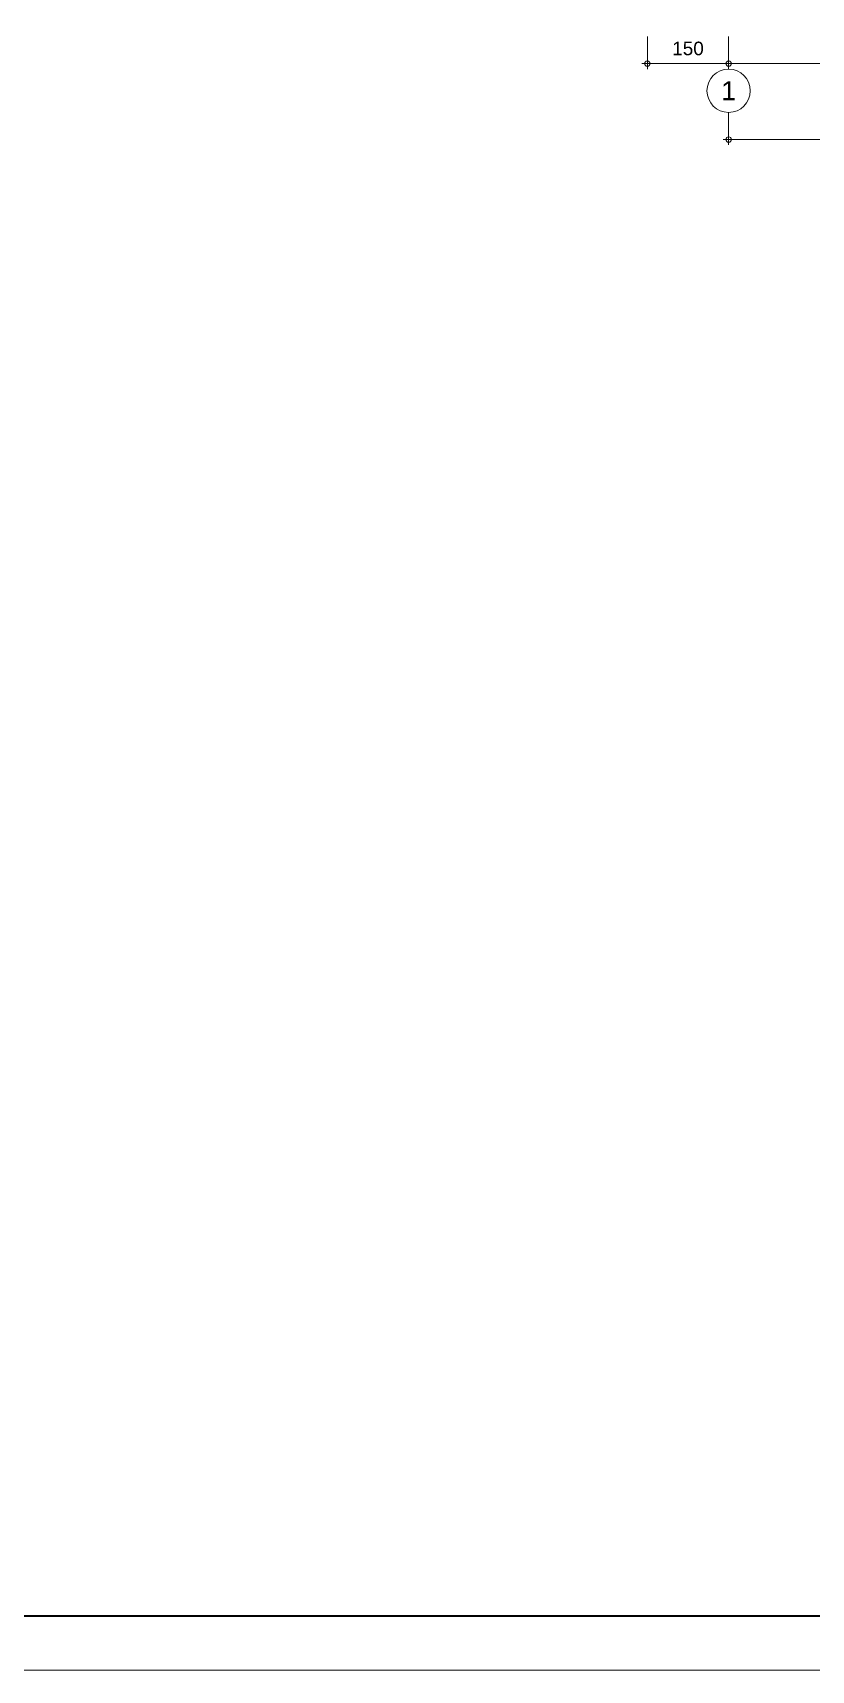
# Model space of a CAD drawing. Header units: millimetres. Extents: x -11 to 1625, y -267 to 180.
# Drawn here: x 1164.89 to 1179.26, y 118 to 148.2 of the extents above; entities that cross this region are included whole.
import ezdxf
from ezdxf.enums import TextEntityAlignment as Align

# ---------------------------------------------------------------- set-up
doc = ezdxf.new("R2010")
doc.units = ezdxf.units.MM
for name, color, linetype, lineweight in [('GRS KOP', 1, 'Continuous', 35), ('kop', 7, 'Continuous', 20), ('not', 7, 'Continuous', 20), ('u', 6, 'Continuous', 20)]:
    doc.layers.add(name, color=color, linetype=linetype, lineweight=lineweight)
doc.styles.add('BARU', font='complex.shx')
doc.styles.add('S', font='SIMPLEX', dxfattribs={"width": 1.1})
doc.styles.get("Standard").update_dxf_attribs({"font": 'ARIALUNI.TTF'})
doc.dimstyles.new('SK100', dxfattribs={"dimtxt": 0.25, "dimasz": 0.1, "dimexe": 0.1, "dimexo": 0, "dimgap": 0.15, "dimtad": 1, "dimdec": 0, "dimlfac": 100, "dimzin": 12, "dimdsep": 46, "dimtxsty": 'Standard', "dimblk": 'BULAT', "dimcen": 0.1, "dimclrd": 256, "dimclre": 256, "dimclrt": 256, "dimadec": 0, "dimazin": 3, "dimtfac": 1, "dimtdec": 0, "dimtofl": 0, "dimtmove": 0, "dimatfit": 3, "dimldrblk": 'BULAT', "dimfxl": 0, "dimtolj": 1, "dimtzin": 0, "dimlwd": -1, "dimlwe": -1, "dimarcsym": 0})

# ---------------------------------------------------------------- blocks, each defined once
blk = doc.blocks.new('BULAT')
for p, q in [((-1, 0), (1, 0)), ((0, -1), (0, 1))]:
    blk.add_line(p, q)
blk.add_circle((0, 0), 0.5)
blk = doc.blocks.new('*D1502')
at = {"layer": 'Defpoints', "color": 0, "ltscale": 0.15}
for p in [(1177.737, 148.129), (1182.237, 148.129), (1182.237, 147.629)]:
    blk.add_point(p, dxfattribs=at)
at = {"layer": 'u', "ltscale": 0.15}
for p, q in [((1177.737, 148.129), (1177.737, 147.529)), ((1182.237, 148.129), (1182.237, 147.529)), ((1177.837, 147.629), (1182.137, 147.629))]:
    blk.add_line(p, q, dxfattribs=at)
at = {"layer": 'u', "ltscale": 0.15, "xscale": 0.1, "yscale": 0.1, "zscale": 0.1, "rotation": 180}
blk.add_blockref('BULAT', (1177.737, 147.629), dxfattribs=at)
at = {"layer": 'u', "ltscale": 0.15, "xscale": 0.1, "yscale": 0.1, "zscale": 0.1}
blk.add_blockref('BULAT', (1182.237, 147.629), dxfattribs=at)
at = {"layer": 'u', "ltscale": 0.15, "insert": (1179.987, 147.907), "char_height": 0.25, "attachment_point": 5}
blk.add_mtext('\\A1;450', dxfattribs=at)
blk = doc.blocks.new('*D1505')
at = {"layer": 'Defpoints', "color": 0, "ltscale": 0.15}
for p in [(1177.737, 146.729), (1188.737, 146.729), (1188.737, 146.229)]:
    blk.add_point(p, dxfattribs=at)
at = {"layer": 'u', "ltscale": 0.15}
for p, q in [((1177.737, 146.729), (1177.737, 146.129)), ((1188.737, 146.729), (1188.737, 146.129)), ((1177.837, 146.229), (1188.637, 146.229))]:
    blk.add_line(p, q, dxfattribs=at)
at = {"layer": 'u', "ltscale": 0.15, "xscale": 0.1, "yscale": 0.1, "zscale": 0.1, "rotation": 180}
blk.add_blockref('BULAT', (1177.737, 146.229), dxfattribs=at)
at = {"layer": 'u', "ltscale": 0.15, "xscale": 0.1, "yscale": 0.1, "zscale": 0.1}
blk.add_blockref('BULAT', (1188.737, 146.229), dxfattribs=at)
at = {"layer": 'u', "ltscale": 0.15, "insert": (1183.237, 146.507), "char_height": 0.25, "attachment_point": 5}
blk.add_mtext('\\A1;1100', dxfattribs=at)
blk = doc.blocks.new('NAV')
blk.add_circle((0, -0.4), 0.4)
at = {"style": 'S', "width": 0.75, "flags": 4}
blk.add_attdef('AV', text='', height=0.3, dxfattribs=at).set_placement((0, -0.4), align=Align.MIDDLE)
blk = doc.blocks.new('kop')
at = {"layer": 'GRS KOP'}
blk.add_lwpolyline([(1, 54), (83, 54), (83, 1), (1, 1)], close=True, dxfattribs=at)
at = {"layer": 'kop', "color": 7}
blk.add_line((0, 0), (84, 0), dxfattribs=at)
at = {"layer": 'kop', "style": 'BARU', "flags": 4}
for p, height in [((73.8, 5.4), 0.35), ((80.303, 5.382), 0.25), ((73.8, 4.9), 0.35), ((80.303, 4.882), 0.25), ((73.8, 4.4), 0.35), ((80.303, 4.382), 0.25)]:
    blk.add_attdef('-', p, '', height=height, dxfattribs=at)
at = {"layer": 'kop', "flags": 4}
for tag, p in [('AR-00', (78.057, 2.648)), ('00', (81.238, 2.647))]:
    blk.add_attdef(tag, text='', height=0.35, dxfattribs=at).set_placement(p, align=Align.MIDDLE)
blk = doc.blocks.new('*D1489')
at = {"layer": 'Defpoints', "color": 0, "ltscale": 0.15}
for p in [(1176.237, 148.129), (1177.737, 148.129), (1177.737, 147.629)]:
    blk.add_point(p, dxfattribs=at)
at = {"layer": 'u', "ltscale": 0.15}
for p, q in [((1176.237, 148.129), (1176.237, 147.529)), ((1177.737, 148.129), (1177.737, 147.529)), ((1176.337, 147.629), (1177.637, 147.629))]:
    blk.add_line(p, q, dxfattribs=at)
at = {"layer": 'u', "ltscale": 0.15, "xscale": 0.1, "yscale": 0.1, "zscale": 0.1, "rotation": 180}
blk.add_blockref('BULAT', (1176.237, 147.629), dxfattribs=at)
at = {"layer": 'u', "ltscale": 0.15, "xscale": 0.1, "yscale": 0.1, "zscale": 0.1}
blk.add_blockref('BULAT', (1177.737, 147.629), dxfattribs=at)
at = {"layer": 'u', "ltscale": 0.15, "insert": (1176.987, 147.907), "char_height": 0.25, "attachment_point": 5}
blk.add_mtext('\\A1;150', dxfattribs=at)

msp = doc.modelspace()

# ---------------------------------------------------------------- block references
at = {"layer": 'kop'}
msp.add_blockref('kop', (1163.2141612, 117.9999999), dxfattribs=at)
at = {"layer": 'not'}
ref = msp.add_blockref('NAV', (1177.7369536, 147.5289108), dxfattribs=at)
ref.add_attrib('AV', '1', dxfattribs={"layer": '0', "height": 0.35, "flags": 4}).set_placement((1177.7369536, 147.1289108), align=Align.MIDDLE)

# ---------------------------------------------------------------- dimensions: what is measured, and where the dimension line sits
at = {"layer": 'u', "ltscale": 0.15}
for base, p1, p2, picture, middle in [((1177.7369536, 147.6289108), (1176.2369536, 148.1289108), (1177.7369536, 148.1289108), '*D1489', (1176.9869536, 147.6289108)), ((1182.2369536, 147.6289108), (1177.7369536, 148.1289108), (1182.2369536, 148.1289108), '*D1502', (1179.9869536, 147.6289108)), ((1188.7369536, 146.2289108), (1177.7369536, 146.7289108), (1188.7369536, 146.7289108), '*D1505', (1183.2369536, 146.2289108))]:
    dim = msp.add_linear_dim(base=base, p1=p1, p2=p2, dimstyle='SK100', dxfattribs=at)
    dim.commit()
    dim.dimension.update_dxf_attribs({"geometry": picture, "text_midpoint": middle, "dimtype": 160})

doc.saveas('drawing.dxf')
